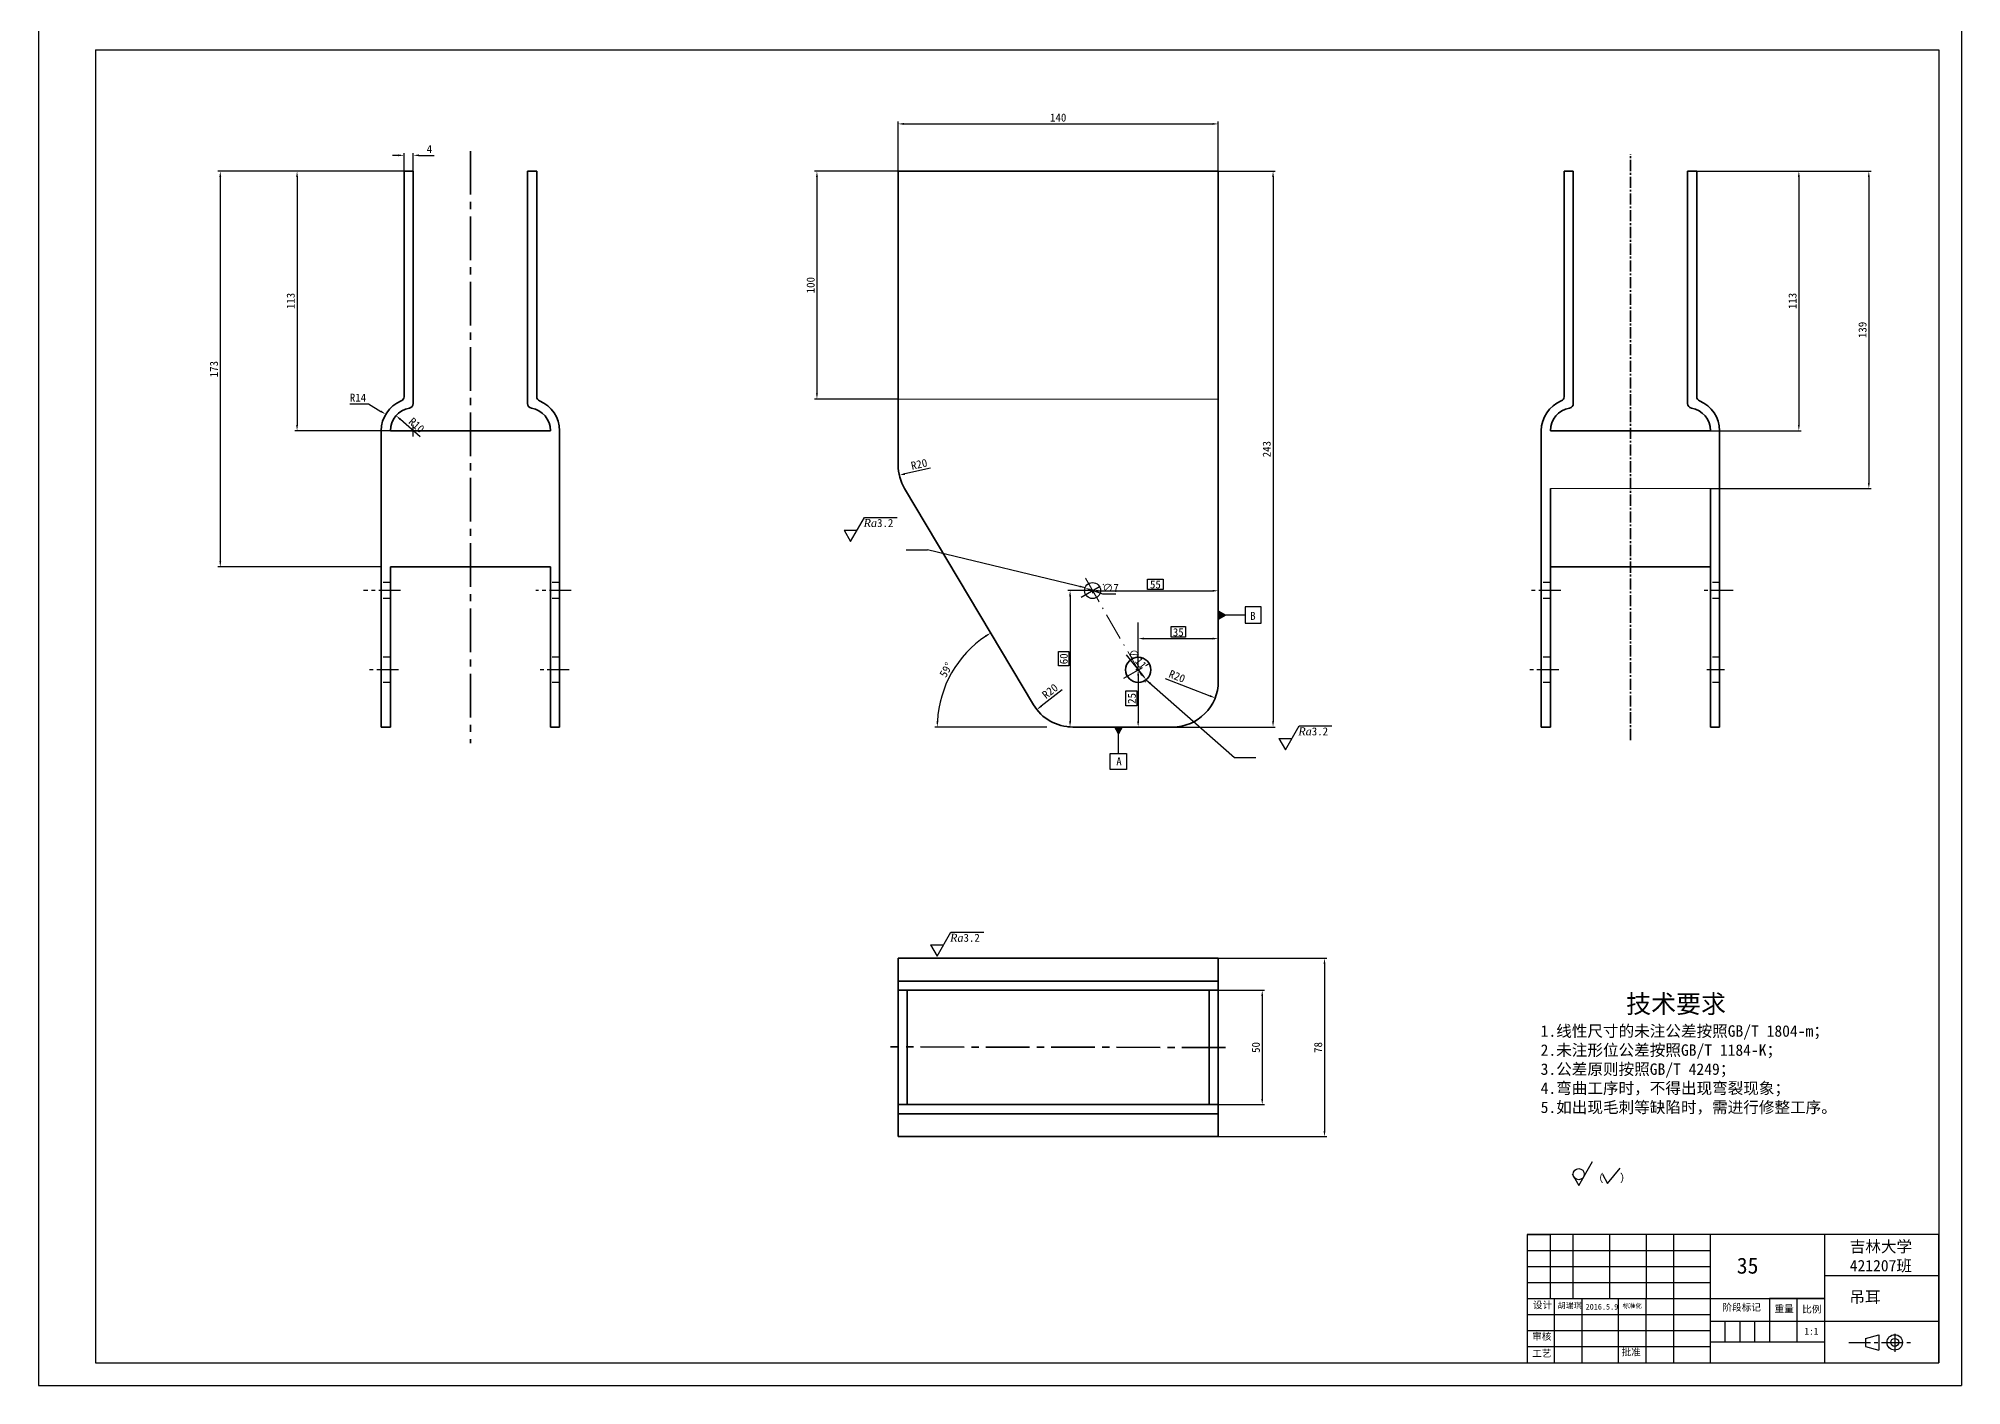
# Model space of a CAD drawing. Header units: millimetres. Extents: x -4667 to 8941, y -1665 to 5310.
# Drawn here: x 6279 to 7120, y 4122 to 4711 of the extents above; entities that cross this region are included whole.
import ezdxf

# ---------------------------------------------------------------- set-up
doc = ezdxf.new("R2010")
doc.units = ezdxf.units.MM
for name, pattern in [('ACAD_ISO02W100', [15, 12, -3]), ('CENTER2', [28.575, 19.05, -3.175, 3.175, -3.175]), ('DASHDOT', [18.5, 12, -3, 0.5, -3]), ('DASHED2', [9.525, 6.35, -3.175])]:
    doc.linetypes.add(name, pattern=pattern)
for name, color, linetype in [('图层1', 7, 'CONTINUOUS'), ('尺寸', 4, 'CONTINUOUS'), ('尺寸标注', 3, 'CONTINUOUS'), ('文字', 3, 'CONTINUOUS'), ('点划线', 6, 'CENTER2'), ('细实线', 3, 'CONTINUOUS'), ('虚线', 4, 'DASHED2')]:
    doc.layers.add(name, color=color, linetype=linetype)
doc.layers.add('粗实线', color=2, linetype='CONTINUOUS', lineweight=30)
doc.styles.get("Standard").update_dxf_attribs({"font": '', "height": 3.5})
doc.styles.get('Standard').set_extended_font_data('SimSun')
doc.dimstyles.new('无偏差', dxfattribs={"dimtxt": 3.5, "dimasz": 2.5, "dimexe": 1, "dimexo": 0, "dimgap": 1, "dimtad": 1, "dimtoh": 1, "dimdec": 0, "dimzin": 0, "dimdsep": 46, "dimtxsty": 'Standard', "dimcen": 2.5, "dimclrd": 256, "dimadec": 0, "dimazin": 0, "dimtfac": 1, "dimtdec": 0, "dimtofl": 0, "dimtmove": 0, "dimatfit": 3, "dimfxl": 1, "dimtolj": 1, "dimtzin": 0, "dimarcsym": 0})
doc.dimstyles.new('无偏差$0', dxfattribs={"dimtxt": 3.5, "dimasz": 2.5, "dimexe": 1, "dimexo": 0, "dimgap": 1, "dimtad": 1, "dimtoh": 1, "dimdec": 0, "dimzin": 0, "dimdsep": 46, "dimtxsty": 'Standard', "dimcen": 2.5, "dimclrd": 256, "dimadec": 0, "dimazin": 0, "dimtfac": 1, "dimtdec": 0, "dimtofl": 0, "dimtmove": 0, "dimatfit": 3, "dimfxl": 1, "dimtolj": 1, "dimtzin": 0, "dimarcsym": 0})

# ---------------------------------------------------------------- blocks, each defined once
blk = doc.blocks.new('*D200')
at = {"layer": '细实线', "lineweight": -2, "ltscale": 0.5}
for p, q in [((6415.36, 4551.31), (6423.49, 4551.31)), ((6423.49, 4551.31), (6428.92, 4548.07))]:
    blk.add_line(p, q, dxfattribs=at)
at = {"layer": '细实线', "color": 0, "lineweight": -2, "ltscale": 0.5}
for p, q in [((6443.09, 4537.12), (6443.09, 4542.12)), ((6440.59, 4539.62), (6445.59, 4539.62))]:
    blk.add_line(p, q, dxfattribs=at)
at = {"layer": '细实线', "ltscale": 0.5}
blk.add_solid([(6429.13, 4548.43), (6428.7, 4547.72), (6431.06, 4546.79)], dxfattribs=at)
at = {"layer": '细实线', "color": 0, "ltscale": 0.5, "insert": (6418.93, 4554.06), "char_height": 3.5, "attachment_point": 5}
blk.add_mtext('\\A1;R14', dxfattribs=at)
blk = doc.blocks.new('*D201')
at = {"layer": '细实线', "lineweight": -2, "ltscale": 0.5}
blk.add_line((6446.14, 4536.95), (6437.45, 4544.57), dxfattribs=at)
at = {"layer": '细实线', "ltscale": 0.5}
blk.add_solid([(6437.72, 4544.88), (6437.17, 4544.25), (6435.57, 4546.22)], dxfattribs=at)
at = {"layer": '细实线', "color": 0, "ltscale": 0.5, "insert": (6444.55, 4542), "char_height": 3.5, "attachment_point": 5, "rotation": 318.77077}
blk.add_mtext('\\A1;R10', dxfattribs=at)
blk = doc.blocks.new('*D202')
at = {"layer": '细实线', "lineweight": -2, "ltscale": 0.5}
for p, q in [((6436.59, 4660.01), (6434.09, 4660.01)), ((6445.59, 4660.01), (6452.23, 4660.01))]:
    blk.add_line(p, q, dxfattribs=at)
at = {"layer": '细实线', "color": 0, "lineweight": -2, "ltscale": 0.5}
for p, q in [((6439.09, 4653.04), (6439.09, 4661.01)), ((6443.09, 4653.04), (6443.09, 4661.01))]:
    blk.add_line(p, q, dxfattribs=at)
at = {"layer": '细实线', "ltscale": 0.5}
for points in [[(6436.59, 4660.43), (6436.59, 4659.6), (6439.09, 4660.01)], [(6445.59, 4660.43), (6445.59, 4659.6), (6443.09, 4660.01)]]:
    blk.add_solid(points, dxfattribs=at)
at = {"layer": '细实线', "color": 0, "ltscale": 0.5, "insert": (6450.16, 4662.76), "char_height": 3.5, "attachment_point": 5}
blk.add_mtext('\\A1;4', dxfattribs=at)
blk = doc.blocks.new('*D203')
at = {"layer": '细实线', "color": 0, "lineweight": -2, "ltscale": 0.5}
for p, q in [((6795.15, 4653.04), (6820.1, 4653.04)), ((6775.15, 4410.04), (6820.1, 4410.04))]:
    blk.add_line(p, q, dxfattribs=at)
at = {"layer": '细实线', "lineweight": -2, "ltscale": 0.5}
blk.add_line((6819.1, 4650.54), (6819.1, 4412.54), dxfattribs=at)
at = {"layer": '细实线', "ltscale": 0.5}
for points in [[(6818.69, 4650.54), (6819.52, 4650.54), (6819.1, 4653.04)], [(6818.69, 4412.54), (6819.52, 4412.54), (6819.1, 4410.04)]]:
    blk.add_solid(points, dxfattribs=at)
at = {"layer": '细实线', "color": 0, "ltscale": 0.5, "insert": (6816.35, 4531.54), "char_height": 3.5, "attachment_point": 5, "rotation": 90}
blk.add_mtext('\\A1;243', dxfattribs=at)
blk = doc.blocks.new('*D204')
at = {"layer": '细实线', "color": 0, "lineweight": -2, "ltscale": 0.5}
for p, q in [((6655.15, 4653.04), (6618.64, 4653.04)), ((6655.15, 4553.46), (6618.64, 4553.46))]:
    blk.add_line(p, q, dxfattribs=at)
at = {"layer": '细实线', "lineweight": -2, "ltscale": 0.5}
blk.add_line((6619.64, 4650.54), (6619.64, 4555.96), dxfattribs=at)
at = {"layer": '细实线', "ltscale": 0.5}
for points in [[(6619.22, 4650.54), (6620.06, 4650.54), (6619.64, 4653.04)], [(6619.22, 4555.96), (6620.06, 4555.96), (6619.64, 4553.46)]]:
    blk.add_solid(points, dxfattribs=at)
at = {"layer": '细实线', "color": 0, "ltscale": 0.5, "insert": (6616.89, 4603.25), "char_height": 3.5, "attachment_point": 5, "rotation": 90}
blk.add_mtext('\\A1;100', dxfattribs=at)
blk = doc.blocks.new('*D205')
at = {"layer": '细实线', "color": 0, "lineweight": -2, "ltscale": 0.5}
for p, q in [((6655.15, 4653.04), (6655.15, 4674.75)), ((6795.15, 4653.04), (6795.15, 4674.75))]:
    blk.add_line(p, q, dxfattribs=at)
at = {"layer": '细实线', "lineweight": -2, "ltscale": 0.5}
blk.add_line((6657.65, 4673.75), (6792.65, 4673.75), dxfattribs=at)
at = {"layer": '细实线', "ltscale": 0.5}
for points in [[(6657.65, 4674.16), (6657.65, 4673.33), (6655.15, 4673.75)], [(6792.65, 4674.16), (6792.65, 4673.33), (6795.15, 4673.75)]]:
    blk.add_solid(points, dxfattribs=at)
at = {"layer": '细实线', "color": 0, "ltscale": 0.5, "insert": (6725.15, 4676.5), "char_height": 3.5, "attachment_point": 5}
blk.add_mtext('\\A1;140', dxfattribs=at)
blk = doc.blocks.new('*D206')
at = {"layer": '细实线', "color": 0, "lineweight": -2, "ltscale": 0.5}
blk.add_line((6720.15, 4410.04), (6671.26, 4410.04), dxfattribs=at)
at = {"layer": '细实线', "lineweight": -2, "ltscale": 0.5}
blk.add_arc((6720.15, 4410.04), 47.89, 123.80028, 177.00861, dxfattribs=at)
at = {"layer": '细实线', "ltscale": 0.5}
for points in [[(6693.28, 4450.19), (6693.73, 4449.48), (6695.62, 4451.17)], [(6672.74, 4412.53), (6671.91, 4412.55), (6672.26, 4410.04)]]:
    blk.add_solid(points, dxfattribs=at)
at = {"layer": '细实线', "color": 0, "ltscale": 0.5, "insert": (6676.11, 4435.05), "char_height": 3.5, "attachment_point": 5, "rotation": 60.40445}
blk.add_mtext('\\A1;59°', dxfattribs=at)
blk = doc.blocks.new('*D207')
at = {"layer": '尺寸标注', "lineweight": -2, "ltscale": 0.5}
blk.add_line((6771.91, 4431.31), (6791.45, 4423.67), dxfattribs=at)
at = {"layer": '尺寸标注', "ltscale": 0.5}
blk.add_solid([(6791.6, 4424.06), (6791.3, 4423.29), (6793.78, 4422.77)], dxfattribs=at)
at = {"layer": '尺寸标注', "color": 0, "ltscale": 0.5, "insert": (6777.13, 4432.22), "char_height": 3.5, "attachment_point": 5, "rotation": 338.66751}
blk.add_mtext('\\A1;R20', dxfattribs=at)
blk = doc.blocks.new('*D208')
at = {"layer": '尺寸标注', "lineweight": -2, "ltscale": 0.5}
blk.add_line((6726.84, 4426.36), (6717.77, 4419.2), dxfattribs=at)
at = {"layer": '尺寸标注', "ltscale": 0.5}
blk.add_solid([(6717.51, 4419.53), (6718.03, 4418.87), (6715.8, 4417.65)], dxfattribs=at)
at = {"layer": '尺寸标注', "color": 0, "ltscale": 0.5, "insert": (6721.58, 4425.71), "char_height": 3.5, "attachment_point": 5, "rotation": 38.27483}
blk.add_mtext('\\A1;R20', dxfattribs=at)
blk = doc.blocks.new('*D209')
at = {"layer": '尺寸标注', "lineweight": -2, "ltscale": 0.5}
blk.add_line((6669.35, 4523.24), (6658.08, 4520.69), dxfattribs=at)
at = {"layer": '尺寸标注', "ltscale": 0.5}
blk.add_solid([(6657.98, 4521.1), (6658.17, 4520.29), (6655.64, 4520.14)], dxfattribs=at)
at = {"layer": '尺寸标注', "color": 0, "ltscale": 0.5, "insert": (6664.33, 4524.93), "char_height": 3.5, "attachment_point": 5, "rotation": 12.73597}
blk.add_mtext('\\A1;R20', dxfattribs=at)
blk = doc.blocks.new('*D210')
at = {"layer": '尺寸标注', "lineweight": -2, "ltscale": 0.5}
for p, q in [((6744.72, 4468.13), (6739.22, 4470.04)), ((6750.37, 4468.13), (6744.72, 4468.13))]:
    blk.add_line(p, q, dxfattribs=at)
at = {"layer": '尺寸标注', "ltscale": 0.5}
blk.add_solid([(6739.36, 4470.43), (6739.09, 4469.64), (6736.86, 4470.86)], dxfattribs=at)
at = {"layer": '尺寸标注', "color": 0, "ltscale": 0.5, "insert": (6748.05, 4470.88), "char_height": 3.5, "attachment_point": 5}
blk.add_mtext('\\A1;∅7', dxfattribs=at)
blk = doc.blocks.new('*D211')
at = {"layer": '尺寸标注', "lineweight": -2, "ltscale": 0.5}
blk.add_line((6754.85, 4441.59), (6762.03, 4432.71), dxfattribs=at)
at = {"layer": '尺寸标注', "ltscale": 0.5}
blk.add_solid([(6762.36, 4432.97), (6761.71, 4432.45), (6763.6, 4430.76)], dxfattribs=at)
at = {"layer": '尺寸标注', "color": 0, "ltscale": 0.5, "insert": (6759.8, 4439.85), "char_height": 3.5, "attachment_point": 5, "rotation": 308.94537}
blk.add_mtext('\\A1;∅11', dxfattribs=at)
blk = doc.blocks.new('*D212')
at = {"layer": '尺寸标注', "color": 0, "lineweight": -2, "ltscale": 0.5}
for p, q in [((6760.17, 4435.05), (6760.17, 4449.71)), ((6795.15, 4430.04), (6795.15, 4449.71))]:
    blk.add_line(p, q, dxfattribs=at)
at = {"layer": '尺寸标注', "lineweight": -2, "ltscale": 0.5}
blk.add_line((6762.67, 4448.71), (6792.65, 4448.71), dxfattribs=at)
at = {"layer": '尺寸标注', "ltscale": 0.5}
for points in [[(6762.67, 4449.13), (6762.67, 4448.29), (6760.17, 4448.71)], [(6792.65, 4449.13), (6792.65, 4448.29), (6795.15, 4448.71)]]:
    blk.add_solid(points, dxfattribs=at)
at = {"layer": '尺寸标注', "color": 0, "ltscale": 0.5, "insert": (6777.66, 4451.46), "char_height": 3.5, "attachment_point": 5}
blk.add_mtext('\\A1;35', dxfattribs=at)
blk = doc.blocks.new('*D213')
at = {"layer": '尺寸标注', "color": 0, "lineweight": -2, "ltscale": 0.5}
for p, q in [((6760.14, 4435.04), (6759.11, 4435.04)), ((6775.15, 4410.04), (6759.11, 4410.04))]:
    blk.add_line(p, q, dxfattribs=at)
at = {"layer": '尺寸标注', "lineweight": -2, "ltscale": 0.5}
blk.add_line((6760.11, 4432.54), (6760.11, 4412.54), dxfattribs=at)
at = {"layer": '尺寸标注', "ltscale": 0.5}
for points in [[(6759.69, 4432.54), (6760.52, 4432.54), (6760.11, 4435.04)], [(6759.69, 4412.54), (6760.52, 4412.54), (6760.11, 4410.04)]]:
    blk.add_solid(points, dxfattribs=at)
at = {"layer": '尺寸标注', "color": 0, "ltscale": 0.5, "insert": (6757.36, 4422.54), "char_height": 3.5, "attachment_point": 5, "rotation": 90}
blk.add_mtext('\\A1;25', dxfattribs=at)
blk = doc.blocks.new('*D214')
at = {"layer": '尺寸标注', "color": 0, "lineweight": -2, "ltscale": 0.5}
for p, q in [((6795.15, 4294.93), (6815.36, 4294.93)), ((6795.15, 4244.93), (6815.36, 4244.93))]:
    blk.add_line(p, q, dxfattribs=at)
at = {"layer": '尺寸标注', "lineweight": -2, "ltscale": 0.5}
blk.add_line((6814.36, 4292.43), (6814.36, 4247.43), dxfattribs=at)
at = {"layer": '尺寸标注', "ltscale": 0.5}
for points in [[(6813.95, 4292.43), (6814.78, 4292.43), (6814.36, 4294.93)], [(6813.95, 4247.43), (6814.78, 4247.43), (6814.36, 4244.93)]]:
    blk.add_solid(points, dxfattribs=at)
at = {"layer": '尺寸标注', "color": 0, "ltscale": 0.5, "insert": (6811.61, 4269.93), "char_height": 3.5, "attachment_point": 5, "rotation": 90}
blk.add_mtext('\\A1;50', dxfattribs=at)
blk = doc.blocks.new('*D215')
at = {"layer": '尺寸标注', "color": 0, "lineweight": -2, "ltscale": 0.5}
for p, q in [((6795.15, 4308.93), (6842.61, 4308.93)), ((6795.15, 4230.93), (6842.61, 4230.93))]:
    blk.add_line(p, q, dxfattribs=at)
at = {"layer": '尺寸标注', "lineweight": -2, "ltscale": 0.5}
blk.add_line((6841.61, 4306.43), (6841.61, 4233.43), dxfattribs=at)
at = {"layer": '尺寸标注', "ltscale": 0.5}
for points in [[(6841.19, 4306.43), (6842.02, 4306.43), (6841.61, 4308.93)], [(6841.19, 4233.43), (6842.02, 4233.43), (6841.61, 4230.93)]]:
    blk.add_solid(points, dxfattribs=at)
at = {"layer": '尺寸标注', "color": 0, "ltscale": 0.5, "insert": (6838.86, 4269.93), "char_height": 3.5, "attachment_point": 5, "rotation": 90}
blk.add_mtext('\\A1;78', dxfattribs=at)
blk = doc.blocks.new('*D216')
at = {"layer": '尺寸标注', "color": 0, "lineweight": -2, "ltscale": 0.5}
for p, q in [((7004.41, 4653.04), (7050.05, 4653.04)), ((7010.41, 4539.62), (7050.05, 4539.62))]:
    blk.add_line(p, q, dxfattribs=at)
at = {"layer": '尺寸标注', "lineweight": -2, "ltscale": 0.5}
blk.add_line((7049.05, 4650.54), (7049.05, 4542.12), dxfattribs=at)
at = {"layer": '尺寸标注', "ltscale": 0.5}
for points in [[(7048.64, 4650.54), (7049.47, 4650.54), (7049.05, 4653.04)], [(7048.64, 4542.12), (7049.47, 4542.12), (7049.05, 4539.62)]]:
    blk.add_solid(points, dxfattribs=at)
at = {"layer": '尺寸标注', "color": 0, "ltscale": 0.5, "insert": (7046.3, 4596.33), "char_height": 3.5, "attachment_point": 5, "rotation": 90}
blk.add_mtext('\\A1;113', dxfattribs=at)
blk = doc.blocks.new('*D217')
at = {"layer": '尺寸标注', "color": 0, "lineweight": -2, "ltscale": 0.5}
for p, q in [((7004.41, 4653.04), (7080.66, 4653.04)), ((7010.41, 4514.31), (7080.66, 4514.31))]:
    blk.add_line(p, q, dxfattribs=at)
at = {"layer": '尺寸标注', "lineweight": -2, "ltscale": 0.5}
blk.add_line((7079.66, 4650.54), (7079.66, 4516.81), dxfattribs=at)
at = {"layer": '尺寸标注', "ltscale": 0.5}
for points in [[(7079.24, 4650.54), (7080.07, 4650.54), (7079.66, 4653.04)], [(7079.24, 4516.81), (7080.07, 4516.81), (7079.66, 4514.31)]]:
    blk.add_solid(points, dxfattribs=at)
at = {"layer": '尺寸标注', "color": 0, "ltscale": 0.5, "insert": (7076.91, 4583.67), "char_height": 3.5, "attachment_point": 5, "rotation": 90}
blk.add_mtext('\\A1;139', dxfattribs=at)
blk = doc.blocks.new('*D218')
at = {"layer": '尺寸标注', "color": 0, "lineweight": -2, "ltscale": 0.5}
for p, q in [((6439.09, 4653.04), (6391.28, 4653.04)), ((6433.09, 4539.62), (6391.28, 4539.62))]:
    blk.add_line(p, q, dxfattribs=at)
at = {"layer": '尺寸标注', "lineweight": -2, "ltscale": 0.5}
blk.add_line((6392.28, 4650.54), (6392.28, 4542.12), dxfattribs=at)
at = {"layer": '尺寸标注', "ltscale": 0.5}
for points in [[(6391.86, 4650.54), (6392.7, 4650.54), (6392.28, 4653.04)], [(6391.86, 4542.12), (6392.7, 4542.12), (6392.28, 4539.62)]]:
    blk.add_solid(points, dxfattribs=at)
at = {"layer": '尺寸标注', "color": 0, "ltscale": 0.5, "insert": (6389.53, 4596.33), "char_height": 3.5, "attachment_point": 5, "rotation": 90}
blk.add_mtext('\\A1;113', dxfattribs=at)
blk = doc.blocks.new('*D219')
at = {"layer": '尺寸标注', "color": 0, "lineweight": -2, "ltscale": 0.5}
for p, q in [((6439.09, 4653.04), (6357.71, 4653.04)), ((6429.09, 4480.04), (6357.71, 4480.04))]:
    blk.add_line(p, q, dxfattribs=at)
at = {"layer": '尺寸标注', "lineweight": -2, "ltscale": 0.5}
blk.add_line((6358.71, 4650.54), (6358.71, 4482.54), dxfattribs=at)
at = {"layer": '尺寸标注', "ltscale": 0.5}
for points in [[(6358.3, 4650.54), (6359.13, 4650.54), (6358.71, 4653.04)], [(6358.3, 4482.54), (6359.13, 4482.54), (6358.71, 4480.04)]]:
    blk.add_solid(points, dxfattribs=at)
at = {"layer": '尺寸标注', "color": 0, "ltscale": 0.5, "insert": (6355.96, 4566.54), "char_height": 3.5, "attachment_point": 5, "rotation": 90}
blk.add_mtext('\\A1;173', dxfattribs=at)
blk = doc.blocks.new('*D245')
at = {"layer": '尺寸', "color": 0, "lineweight": -2, "ltscale": 0.5}
for p, q in [((6740.2, 4469.71), (6729.34, 4469.71)), ((6731.51, 4410.04), (6729.34, 4410.04))]:
    blk.add_line(p, q, dxfattribs=at)
at = {"layer": '尺寸', "lineweight": -2, "ltscale": 0.5}
blk.add_line((6730.34, 4467.21), (6730.34, 4412.54), dxfattribs=at)
at = {"layer": '尺寸', "ltscale": 0.5}
for points in [[(6729.92, 4467.21), (6730.76, 4467.21), (6730.34, 4469.71)], [(6729.92, 4412.54), (6730.76, 4412.54), (6730.34, 4410.04)]]:
    blk.add_solid(points, dxfattribs=at)
at = {"layer": '尺寸', "color": 0, "ltscale": 0.5, "insert": (6727.59, 4439.87), "char_height": 3.5, "attachment_point": 5, "rotation": 90}
blk.add_mtext('\\A1;60', dxfattribs=at)
blk = doc.blocks.new('*D246')
at = {"layer": '尺寸', "color": 0, "lineweight": -2, "ltscale": 0.5}
for p, q in [((6740.17, 4469.71), (6740.17, 4468.62)), ((6795.15, 4430.04), (6795.15, 4470.62))]:
    blk.add_line(p, q, dxfattribs=at)
at = {"layer": '尺寸', "lineweight": -2, "ltscale": 0.5}
blk.add_line((6742.67, 4469.62), (6792.65, 4469.62), dxfattribs=at)
at = {"layer": '尺寸', "ltscale": 0.5}
for points in [[(6742.67, 4470.04), (6742.67, 4469.21), (6740.17, 4469.62)], [(6792.65, 4470.04), (6792.65, 4469.21), (6795.15, 4469.62)]]:
    blk.add_solid(points, dxfattribs=at)
at = {"layer": '尺寸', "color": 0, "ltscale": 0.5, "insert": (6767.66, 4472.37), "char_height": 3.5, "attachment_point": 5}
blk.add_mtext('\\A1;55', dxfattribs=at)

msp = doc.modelspace()

# ---------------------------------------------------------------- hatches: boundary and pattern name
at = {"layer": '文字', "ltscale": 0.5}
for points in [[(6798.17, 4459.02), (6795.39, 4457.41), (6795.39, 4460.62)], [(6751.45, 4407.14), (6753.05, 4409.92), (6749.85, 4409.92)]]:
    msp.add_hatch(color=256, dxfattribs=at).paths.add_polyline_path(points)

# ---------------------------------------------------------------- linework, layer by layer
at = {"layer": '尺寸', "ltscale": 0.5}
for points in [[(6764.22, 4474.76), (6770.99, 4474.76), (6770.99, 4470.17), (6764.22, 4470.17)], [(6774.52, 4453.93), (6780.8, 4453.93), (6780.8, 4449.27), (6774.52, 4449.27)], [(6725.27, 4443.09), (6729.85, 4443.09), (6729.85, 4436.77), (6725.27, 4436.77)], [(6754.73, 4425.87), (6759.52, 4425.87), (6759.52, 4419.34), (6754.73, 4419.34)]]:
    msp.add_lwpolyline(points, close=True, dxfattribs=at)
at = {"layer": '文字', "ltscale": 0.5}
for p, q in [((6634.36, 4491.16), (6640.43, 4501.66)), ((6640.43, 4501.66), (6654.75, 4501.66)), ((6631.48, 4496.16), (6637.25, 4496.16)), ((6631.48, 4496.16), (6634.36, 4491.16)), ((6658.69, 4487.46), (6668.01, 4487.46)), ((6795.39, 4457.41), (6795.39, 4460.62)), ((6798.17, 4459.02), (6795.39, 4460.62)), ((6795.39, 4457.41), (6798.17, 4459.02)), ((6806.84, 4459.01), (6798.17, 4459.02)), ((6753.05, 4409.92), (6749.85, 4409.92)), ((6751.45, 4407.14), (6749.85, 4409.92)), ((6753.05, 4409.92), (6751.45, 4407.14)), ((6751.45, 4398.47), (6751.45, 4407.14)), ((6824.48, 4400.05), (6830.55, 4410.55)), ((6830.55, 4410.55), (6844.86, 4410.55)), ((6821.6, 4405.05), (6827.37, 4405.05)), ((6821.6, 4405.05), (6824.48, 4400.05)), ((6802.29, 4396.65), (6811.6, 4396.65)), ((6669.29, 4314.79), (6675.06, 4314.79)), ((6669.29, 4314.79), (6672.18, 4309.79)), ((6672.18, 4309.79), (6678.24, 4320.29)), ((6678.24, 4320.29), (6692.56, 4320.29)), ((6949.89, 4214.62), (6952.77, 4209.62)), ((6952.77, 4209.62), (6958.84, 4220.12))]:
    msp.add_line(p, q, dxfattribs=at)
for points in [[(6813.84, 4455.46), (6813.84, 4462.61), (6806.84, 4462.61), (6806.84, 4455.46)], [(6755, 4391.47), (6747.85, 4391.47), (6747.85, 4398.47), (6755, 4398.47)]]:
    msp.add_lwpolyline(points, close=True, dxfattribs=at)
at = {"layer": '点划线', "lineweight": 35}
for p, q in [((6468.09, 4661.87), (6468.09, 4402.94)), ((6798.33, 4269.93), (6651.81, 4270.17))]:
    msp.add_line(p, q, dxfattribs=at)
at = {"layer": '点划线', "lineweight": 35, "ltscale": 0.256088}
msp.add_line((6975.41, 4404.32), (6975.41, 4660.49), dxfattribs=at)
at = {"layer": '点划线', "linetype": 'DASHDOT', "lineweight": 13}
msp.add_line((6737.09, 4475.12), (6764.08, 4428.19), dxfattribs=at)
at = {"layer": '点划线', "ltscale": 0.5}
for p, q in [((6437.5, 4469.69), (6421.27, 4469.69)), ((6512.19, 4469.69), (6496.7, 4469.69)), ((6735.23, 4466.86), (6745.12, 4472.57)), ((6944.89, 4469.69), (6932.14, 4469.69)), ((7020.39, 4469.69), (7006.86, 4469.69)), ((6760.15, 4435.03), (6760.15, 4455.69)), ((6436.68, 4435.05), (6423.28, 4435.05)), ((6511.26, 4435.05), (6497.76, 4435.05)), ((6753.82, 4431.38), (6765.79, 4438.29)), ((6944.06, 4435.05), (6931.25, 4435.05)), ((7016.52, 4435.05), (7008.77, 4435.05)), ((7070.9, 4140.98), (7098.32, 4140.98)), ((7090.97, 4144.65), (7090.97, 4136.86))]:
    msp.add_line(p, q, dxfattribs=at)
at = {"layer": '粗实线'}
for p, q in [((6304.2, 4706.11), (7110.2, 4706.11)), ((6304.2, 4706.11), (6304.2, 4132.11)), ((7110.2, 4706.11), (7110.2, 4132.11)), ((6304.2, 4132.11), (7110.2, 4132.11))]:
    msp.add_line(p, q, dxfattribs=at)
at = {"layer": '粗实线', "lineweight": 35, "ltscale": 0.1}
for p, q in [((6443.09, 4653.04), (6439.09, 4653.04)), ((6497.09, 4653.04), (6493.09, 4653.04)), ((6946.41, 4653.04), (6950.41, 4653.04)), ((7000.41, 4653.04), (7004.41, 4653.04)), ((6433.09, 4410.04), (6429.09, 4410.04)), ((6507.09, 4410.04), (6503.09, 4410.04)), ((6936.41, 4410.04), (6940.41, 4410.04)), ((7010.41, 4410.04), (7014.41, 4410.04)), ((6655.15, 4298.93), (6655.15, 4294.93)), ((6795.15, 4298.93), (6795.15, 4294.93)), ((6655.15, 4244.93), (6655.15, 4240.93)), ((6795.15, 4244.93), (6795.15, 4240.93))]:
    msp.add_line(p, q, dxfattribs=at)
at = {"layer": '粗实线', "lineweight": 35}
for p, q in [((6439.09, 4653.04), (6439.09, 4554.46)), ((6443.09, 4551.46), (6443.09, 4653.04)), ((6493.09, 4653.04), (6493.09, 4551.46)), ((6497.09, 4653.04), (6497.09, 4554.46)), ((6795.15, 4653.04), (6655.15, 4653.04)), ((6655.15, 4653.04), (6655.15, 4554.46)), ((6795.15, 4653.04), (6795.15, 4554.46)), ((6946.41, 4653.04), (6946.41, 4554.46)), ((6950.41, 4653.04), (6950.41, 4551.46)), ((7000.41, 4653.04), (7000.41, 4551.46)), ((7004.41, 4653.04), (7004.41, 4554.46)), ((6429.09, 4539.62), (6429.09, 4430.04)), ((6433.09, 4539.62), (6468.09, 4539.62)), ((6503.09, 4539.62), (6468.09, 4539.62)), ((6507.09, 4539.62), (6507.09, 4430.04)), ((6795.15, 4539.62), (6795.15, 4430.04)), ((6975.41, 4539.62), (6940.41, 4539.62)), ((7010.41, 4539.62), (6975.41, 4539.62)), ((6714.33, 4419.8), (6657.97, 4514.31)), ((6936.41, 4419.8), (6936.41, 4514.31)), ((6940.41, 4419.8), (6940.41, 4514.31)), ((7010.41, 4419.8), (7010.41, 4514.31)), ((7014.41, 4419.8), (7014.41, 4514.31)), ((6433.09, 4430.04), (6433.09, 4480.04)), ((6433.09, 4480.04), (6503.09, 4480.04)), ((6503.09, 4480.04), (6503.09, 4430.04)), ((6940.41, 4480.04), (7010.41, 4480.04)), ((6429.09, 4430.04), (6429.09, 4410.04)), ((6507.09, 4430.04), (6507.09, 4410.04)), ((6775.15, 4410.04), (6731.51, 4410.04)), ((6795.15, 4308.93), (6655.15, 4308.93)), ((6795.15, 4298.93), (6655.15, 4298.93)), ((6655.15, 4269.93), (6655.15, 4294.93)), ((6795.15, 4294.93), (6655.15, 4294.93)), ((6659.15, 4294.93), (6659.15, 4269.93)), ((6791.15, 4294.93), (6791.15, 4269.93)), ((6795.15, 4294.93), (6795.15, 4269.93)), ((6655.15, 4244.93), (6655.15, 4269.93)), ((6659.15, 4244.93), (6659.15, 4269.93)), ((6791.15, 4244.93), (6791.15, 4269.93)), ((6795.15, 4244.93), (6795.15, 4269.93)), ((6795.15, 4244.93), (6655.15, 4244.93)), ((6795.15, 4240.93), (6655.15, 4240.93)), ((6795.15, 4230.93), (6655.15, 4230.93))]:
    msp.add_line(p, q, dxfattribs=at)
at = {"layer": '粗实线', "lineweight": 35, "ltscale": 0.046351}
for p, q in [((6655.15, 4552.6), (6655.15, 4554.46)), ((6795.15, 4554.46), (6795.15, 4552.6))]:
    msp.add_line(p, q, dxfattribs=at)
at = {"layer": '粗实线', "lineweight": 13}
for p, q in [((6655.15, 4553.46), (6795.15, 4553.46)), ((6940.41, 4514.31), (7010.41, 4514.31))]:
    msp.add_line(p, q, dxfattribs=at)
at = {"layer": '粗实线', "lineweight": 35, "ltscale": 0.324459}
for p, q in [((6655.15, 4539.62), (6655.15, 4552.6)), ((6795.15, 4539.62), (6795.15, 4552.6))]:
    msp.add_line(p, q, dxfattribs=at)
at = {"layer": '粗实线', "lineweight": 35, "ltscale": 0.376825}
for p, q in [((6655.15, 4524.55), (6655.15, 4539.62)), ((6936.41, 4524.55), (6936.41, 4539.62)), ((7014.41, 4524.55), (7014.41, 4539.62))]:
    msp.add_line(p, q, dxfattribs=at)
at = {"layer": '粗实线', "lineweight": 35, "ltscale": 0.256088}
for p, q in [((6936.41, 4514.31), (6936.41, 4524.55)), ((7014.41, 4514.31), (7014.41, 4524.55))]:
    msp.add_line(p, q, dxfattribs=at)
at = {"layer": '粗实线', "lineweight": 35, "ltscale": 0.3}
for p, q in [((6433.09, 4430.04), (6433.09, 4418.04)), ((6503.09, 4430.04), (6503.09, 4418.04))]:
    msp.add_line(p, q, dxfattribs=at)
at = {"layer": '粗实线', "lineweight": 35, "ltscale": 0.2}
for p, q in [((6433.09, 4418.04), (6433.09, 4410.04)), ((6503.09, 4418.04), (6503.09, 4410.04))]:
    msp.add_line(p, q, dxfattribs=at)
at = {"layer": '粗实线', "lineweight": 35, "ltscale": 0.243912}
for p, q in [((6936.41, 4410.04), (6936.41, 4419.8)), ((6940.41, 4410.04), (6940.41, 4419.8)), ((7010.41, 4410.04), (7010.41, 4419.8)), ((7014.41, 4410.04), (7014.41, 4419.8))]:
    msp.add_line(p, q, dxfattribs=at)
at = {"layer": '粗实线', "lineweight": 35, "ltscale": 0.21875}
for p, q in [((6655.15, 4300.18), (6655.15, 4308.93)), ((6795.15, 4308.93), (6795.15, 4300.18)), ((6655.15, 4230.93), (6655.15, 4239.68)), ((6795.15, 4230.93), (6795.15, 4239.68))]:
    msp.add_line(p, q, dxfattribs=at)
at = {"layer": '粗实线', "lineweight": 35, "ltscale": 0.03125}
for p, q in [((6655.15, 4298.93), (6655.15, 4300.18)), ((6795.15, 4300.18), (6795.15, 4298.93)), ((6655.15, 4239.68), (6655.15, 4240.93)), ((6795.15, 4240.93), (6795.15, 4239.68))]:
    msp.add_line(p, q, dxfattribs=at)
at = {"layer": '粗实线', "lineweight": 35, "ltscale": 0.11875}
msp.add_line((6655.15, 4234.93), (6655.15, 4239.68), dxfattribs=at)
at = {"layer": '粗实线', "color": 2, "linetype": 'Continuous', "lineweight": 30}
for p, q in [((6930.25, 4188.1), (6930.25, 4132.11)), ((7110.2, 4188.1), (6930.25, 4188.1)), ((6930.25, 4188.1), (6940.25, 4188.1)), ((6930.25, 4188.1), (6930.25, 4181.1)), ((6940.25, 4188.1), (6940.25, 4160.1)), ((6950.25, 4188.1), (6950.25, 4160.1)), ((6966.24, 4188.1), (6966.24, 4160.1)), ((6982.24, 4188.1), (6982.24, 4160.1)), ((6994.23, 4188.1), (6994.23, 4132.11)), ((7010.23, 4188.1), (7010.23, 4132.11)), ((7060.21, 4188.1), (7060.21, 4132.11)), ((7110.2, 4132.11), (7110.2, 4188.1)), ((7110.2, 4132.11), (7110.2, 4188.1)), ((6930.25, 4167.1), (7010.23, 4167.1)), ((7110.2, 4170.1), (7060.21, 4170.1)), ((6930.25, 4160.1), (7060.21, 4160.1)), ((6942.25, 4132.11), (6942.25, 4160.1)), ((6954.24, 4132.11), (6954.24, 4160.1)), ((6970.24, 4132.11), (6970.24, 4160.1)), ((6982.24, 4132.11), (6982.24, 4160.1)), ((7036.22, 4160.1), (7036.22, 4141.11)), ((7060.21, 4160.1), (7036.22, 4160.1)), ((7048.22, 4160.1), (7048.22, 4141.11)), ((6930.25, 4153.11), (7010.23, 4153.11)), ((7110.2, 4150.11), (7010.23, 4150.11)), ((7016.73, 4150.11), (7016.73, 4141.11)), ((7023.22, 4150.11), (7023.22, 4141.11)), ((7029.72, 4150.11), (7029.72, 4141.11)), ((7110.2, 4132.11), (7110.2, 4150.11)), ((7060.21, 4141.11), (7010.23, 4141.11)), ((6930.25, 4132.11), (6942.25, 4132.11))]:
    msp.add_line(p, q, dxfattribs=at)
at = {"layer": '粗实线', "ltscale": 0.5}
for p, q in [((7078.23, 4142.74), (7084.04, 4144.35)), ((7078.23, 4142.74), (7078.23, 4139.23)), ((7078.23, 4139.23), (7084.04, 4137.62)), ((7084.04, 4144.35), (7084.04, 4137.62))]:
    msp.add_line(p, q, dxfattribs=at)
for centre, radius in [((6740.17, 4469.71), 3.5), ((7090.97, 4140.98), 3.36), ((7090.97, 4140.98), 1.75)]:
    msp.add_circle(centre, radius, dxfattribs=at)
at = {"layer": '粗实线', "lineweight": 35}
msp.add_circle((6760.15, 4435.04), 5.5, dxfattribs=at)
for centre, radius, start, end in [((6443.09, 4539.62), 14, 112.02432, 180.00001), ((6437.09, 4554.46), 2, 292.02431, 0), ((6441.09, 4551.46), 2, 279.59407, 0), ((6495.09, 4551.46), 2, 180.00001, 260.40593), ((6499.09, 4554.46), 2, 180.00001, 247.97568), ((6493.09, 4539.62), 14, 0, 67.97569), ((6950.41, 4539.62), 14, 112.02432, 179.99999), ((6944.41, 4554.46), 2, 292.02431, 0), ((6948.41, 4551.46), 2, 279.59407, 0), ((7002.41, 4551.46), 2, 179.99999, 260.40593), ((7006.41, 4554.46), 2, 180.00001, 247.97568), ((7000.41, 4539.62), 14, 0, 67.97569), ((6443.09, 4539.62), 10, 99.59407, 179.99999), ((6493.09, 4539.62), 10, 0, 80.40593), ((6950.41, 4539.62), 10, 99.59407, 180.00001), ((7000.41, 4539.62), 10, 0, 80.40593), ((6675.15, 4524.55), 20, 180.00001, 210.8089), ((6775.15, 4430.04), 20, 270, 0), ((6731.51, 4430.04), 20, 210.8089, 270)]:
    msp.add_arc(centre, radius, start, end, dxfattribs=at)
at = {"layer": '细实线'}
for p, q in [((6279.2, 4716.11), (6279.2, 4122.11)), ((7120.2, 4716.11), (7120.2, 4122.11)), ((6279.2, 4122.11), (7120.2, 4122.11))]:
    msp.add_line(p, q, dxfattribs=at)
at = {"layer": '细实线', "ltscale": 0.5}
for p, q in [((6963.23, 4214.47), (6965.39, 4210.43)), ((6965.39, 4210.43), (6970.86, 4217.2))]:
    msp.add_line(p, q, dxfattribs=at)
at = {"layer": '细实线', "color": 3, "linetype": 'Continuous', "lineweight": -3}
for p, q in [((6930.25, 4181.1), (7010.23, 4181.1)), ((6930.25, 4174.1), (7010.23, 4174.1)), ((6930.25, 4146.11), (7010.23, 4146.11)), ((6930.25, 4139.11), (7010.23, 4139.11))]:
    msp.add_line(p, q, dxfattribs=at)
at = {"layer": '细实线', "ltscale": 0.5}
msp.add_circle((6952.8, 4214.53), 2.42, dxfattribs=at)
at = {"layer": '虚线', "ltscale": 0.5}
for p, q in [((6433.09, 4473.19), (6429.09, 4473.19)), ((6433.09, 4466.19), (6429.09, 4466.19)), ((6507.09, 4473.19), (6503.09, 4473.19)), ((6507.09, 4466.19), (6503.09, 4466.19)), ((6940.41, 4473.19), (6936.41, 4473.19)), ((6940.41, 4466.19), (6936.41, 4466.19)), ((7014.41, 4473.19), (7010.41, 4473.19)), ((7014.41, 4466.19), (7010.41, 4466.19)), ((6433.09, 4440.55), (6429.09, 4440.55)), ((6507.09, 4440.55), (6503.09, 4440.55)), ((6940.41, 4440.55), (6936.41, 4440.55)), ((7014.41, 4440.55), (7010.41, 4440.55)), ((6433.09, 4429.55), (6429.09, 4429.55)), ((6507.09, 4429.55), (6503.09, 4429.55)), ((6940.41, 4429.55), (6936.41, 4429.55)), ((7014.41, 4429.55), (7010.41, 4429.55))]:
    msp.add_line(p, q, dxfattribs=at)

# ---------------------------------------------------------------- texts
at = {"layer": '图层1', "color": 3, "linetype": 'ACAD_ISO02W100', "lineweight": -3, "insert": (7071.31, 4185.38), "char_height": 2.4992, "width": 45.6676, "attachment_point": 1}
msp.add_mtext('{\\fSimSun|b0|i0|c134|p2;\\H2x;吉林大学\\P421207班}', dxfattribs=at)
at = {"layer": '图层1', "color": 3, "linetype": 'Continuous', "lineweight": -3, "attachment_point": 1}
for s, insert, char_height, width in [('35', (7021.88, 4178.03), 6.998, 42.8123), ('{\\fSimSun|b0|i0|c134|p2;\\H1.667x;吊耳}', (7071.12, 4163.37), 2.9991, 45.8271), ('{\\fSimSun|b0|i0|c134|p2;2016.5.9}', (6955.79, 4157.81), 2.4992, 14.8397), ('{\\fSimSun|b0|i0|c134|p2;阶段标记}', (7015.66, 4157.78), 2.9991, 23.5644), ('{\\fSimSun|b0|i0|c134|p2;重量}', (7038.38, 4157.18), 2.9991, 9.8586), ('{\\fSimSun|b0|i0|c134|p2;比例}', (7050.53, 4156.94), 2.9991, 10.4597), ('{\\fSimSun|b0|i0|c134|p2;1:1}', (7051.49, 4147.33), 2.9991, 10.2192)]:
    msp.add_mtext(s, dxfattribs=dict(at, insert=insert, char_height=char_height, width=width))
at = {"layer": '尺寸', "ltscale": 0.5, "char_height": 3.5, "width": 18.064, "attachment_point": 1}
for insert in [(6640.05, 4501), (6830.16, 4409.89), (6677.86, 4319.64)]:
    msp.add_mtext('{\\fTimes New Roman|b0|i1|c238|p18;Ra}3.2', dxfattribs=dict(at, insert=insert))
at = {"layer": '文字', "ltscale": 0.5, "char_height": 3.5, "width": 4.6861, "attachment_point": 1}
for s, insert in [('B', (6809.11, 4460.41)), ('A', (6750.54, 4396.74))]:
    msp.add_mtext(s, dxfattribs=dict(at, insert=insert))
at = {"layer": '文字', "linetype": 'Continuous', "lineweight": -3, "insert": (6936.13, 4292.97), "char_height": 2.4992, "width": 154.1638, "attachment_point": 1}
msp.add_mtext('{\\fSimSun|b0|i0|c134|p54;\\H2x;           \\H1.601x;技术要求\\P\\fSimSun|b0|i0|c134|p2;\\H0.6248x;1.线性尺寸的未注公差按照GB/T 1804-m；\\P2.未注形位公差按照GB/T 1184-K；\\P3.公差原则按照GB/T 4249；\\P\\H0.9997x;4.弯曲工序时，不得出现弯裂现象；\\P5.如出现毛刺等缺陷时，需进行修整工序。}', dxfattribs=at)
at = {"layer": '粗实线', "color": 3, "linetype": 'Continuous', "lineweight": -3, "attachment_point": 1}
for s, insert, char_height, width in [('{\\fSimSun|b0|i0|c134|p54;\\H1.2x;设计}', (6932.76, 4158.8), 2.4992, 10.6329), ('{\\fSimSun|b0|i0|c134|p2;标准化}', (6971.97, 4157.97), 1.9994, 10.27), ('{\\fSimSun|b0|i0|c134|p54;工艺}', (6932.43, 4137.66), 2.9991, 10.0791), ('{\\fSimSun|b0|i0|c134|p54;审核}', (6932.43, 4145.08), 2.9991, 10.1899), ('{\\fSimSun|b0|i0|c134|p54;批准}', (6971.53, 4138.22), 2.9991, 9.4146)]:
    msp.add_mtext(s, dxfattribs=dict(at, insert=insert, char_height=char_height, width=width))
at = {"layer": '细实线', "ltscale": 0.5, "insert": (6961.5, 4214.85), "char_height": 3.5, "attachment_point": 1}
msp.add_mtext_dynamic_manual_height_columns('{\\H0.95833x;(   )}', width=19.5269, gutter_width=17.5, heights=[0], dxfattribs=at)
at = {"layer": '细实线', "insert": (6943.56, 4158.35), "char_height": 2.5, "width": 15.0266, "attachment_point": 1}
msp.add_mtext('胡瑞琪{\\fￋￎￌﾣﾤ|b0|i0|c134|p2; }', dxfattribs=at)

# ---------------------------------------------------------------- dimensions: what is measured, and where the dimension line sits
at = {"layer": '尺寸', "ltscale": 0.5}
dim = msp.add_linear_dim(base=(6795.15, 4469.62), p1=(6740.17, 4469.71), p2=(6795.15, 4430.04), dimstyle='无偏差$0', dxfattribs=at)
dim.commit()
dim.dimension.update_dxf_attribs({"geometry": '*D246', "text_midpoint": (6767.66, 4472.37)})
dim = msp.add_linear_dim(base=(6730.34, 4410.04), p1=(6740.2, 4469.71), p2=(6731.51, 4410.04), angle=90, dimstyle='无偏差$0', dxfattribs=at)
dim.commit()
dim.dimension.update_dxf_attribs({"geometry": '*D245', "text_midpoint": (6727.59, 4439.87)})
at = {"layer": '尺寸标注', "ltscale": 0.5}
for base, p1, p2, picture, middle in [((6358.71, 4480.04), (6439.09, 4653.04), (6429.09, 4480.04), '*D219', (6355.96, 4566.54)), ((6392.28, 4539.62), (6439.09, 4653.04), (6433.09, 4539.62), '*D218', (6389.53, 4596.33)), ((7049.05, 4539.62), (7004.41, 4653.04), (7010.41, 4539.62), '*D216', (7046.3, 4596.33)), ((7079.66, 4514.31), (7004.41, 4653.04), (7010.41, 4514.31), '*D217', (7076.91, 4583.67)), ((6760.11, 4410.04), (6760.14, 4435.04), (6775.15, 4410.04), '*D213', (6757.36, 4422.54)), ((6841.61, 4230.93), (6795.15, 4308.93), (6795.15, 4230.93), '*D215', (6838.86, 4269.93)), ((6814.36, 4244.93), (6795.15, 4294.93), (6795.15, 4244.93), '*D214', (6811.61, 4269.93))]:
    dim = msp.add_linear_dim(base=base, p1=p1, p2=p2, angle=90, dimstyle='无偏差$0', dxfattribs=at)
    dim.commit()
    dim.dimension.update_dxf_attribs({"geometry": picture, "text_midpoint": middle})
for center, mpoint, picture, middle in [((6675.15, 4524.55), (6655.64, 4520.14), '*D209', (6664.93, 4522.24)), ((6775.15, 4430.04), (6793.78, 4422.77), '*D207', (6776.13, 4429.66)), ((6731.51, 4430.04), (6715.8, 4417.65), '*D208', (6723.29, 4423.56))]:
    dim = msp.add_radius_dim(center=center, mpoint=mpoint, dimstyle='无偏差', dxfattribs=at)
    dim.commit()
    dim.dimension.update_dxf_attribs({"geometry": picture, "text_midpoint": middle, "dimtype": 164})
for p1, p2, picture, middle in [((6743.47, 4468.56), (6736.86, 4470.86), '*D210', (6748.05, 4468.13)), ((6756.69, 4439.32), (6763.6, 4430.76), '*D211', (6757.66, 4438.12))]:
    dim = msp.add_diameter_dim_2p(p1=p1, p2=p2, dimstyle='无偏差', dxfattribs=at)
    dim.commit()
    dim.dimension.update_dxf_attribs({"geometry": picture, "text_midpoint": middle, "dimtype": 163})
dim = msp.add_linear_dim(base=(6795.15, 4448.71), p1=(6760.17, 4435.05), p2=(6795.15, 4430.04), dimstyle='无偏差$0', dxfattribs=at)
dim.commit()
dim.dimension.update_dxf_attribs({"geometry": '*D212', "text_midpoint": (6777.66, 4451.46)})
at = {"layer": '细实线', "ltscale": 0.5}
for base, p1, p2, picture, middle in [((6795.15, 4673.75), (6655.15, 4653.04), (6795.15, 4653.04), '*D205', (6725.15, 4676.5)), ((6443.09, 4660.01), (6439.09, 4653.04), (6443.09, 4653.04), '*D202', (6450.16, 4662.76))]:
    dim = msp.add_linear_dim(base=base, p1=p1, p2=p2, dimstyle='无偏差$0', dxfattribs=at)
    dim.commit()
    dim.dimension.update_dxf_attribs({"geometry": picture, "text_midpoint": middle})
for base, p1, p2, picture, middle in [((6619.64, 4553.46), (6655.15, 4653.04), (6655.15, 4553.46), '*D204', (6616.89, 4603.25)), ((6819.1, 4410.04), (6795.15, 4653.04), (6775.15, 4410.04), '*D203', (6816.35, 4531.54))]:
    dim = msp.add_linear_dim(base=base, p1=p1, p2=p2, angle=90, dimstyle='无偏差$0', dxfattribs=at)
    dim.commit()
    dim.dimension.update_dxf_attribs({"geometry": picture, "text_midpoint": middle})
for mpoint, picture, middle in [((6431.06, 4546.79), '*D200', (6418.93, 4551.31)), ((6435.57, 4546.22), '*D201', (6442.74, 4539.93))]:
    dim = msp.add_radius_dim(center=(6443.09, 4539.62), mpoint=mpoint, dimstyle='无偏差', dxfattribs=at)
    dim.commit()
    dim.dimension.update_dxf_attribs({"geometry": picture, "text_midpoint": middle, "dimtype": 164})
dim = msp.add_angular_dim_2l(base=(6683.17, 4440.48), line1=((6775.15, 4410.04), (6731.51, 4410.04)), line2=((6714.33, 4419.8), (6657.97, 4514.31)), dimstyle='无偏差', dxfattribs=at)
dim.commit()
dim.dimension.update_dxf_attribs({"geometry": '*D206', "text_midpoint": (6676.11, 4435.05)})

# ---------------------------------------------------------------- leaders
at = {"layer": '尺寸', "ltscale": 0.5}
for points in [[(6736.99, 4470.95), (6668.01, 4487.46)], [(6763.64, 4430.69), (6802.29, 4396.65)]]:
    msp.add_leader(points, dimstyle='无偏差', override={"dimgap": 1, "dimtad": 0}, dxfattribs=at)

doc.saveas('drawing.dxf')
